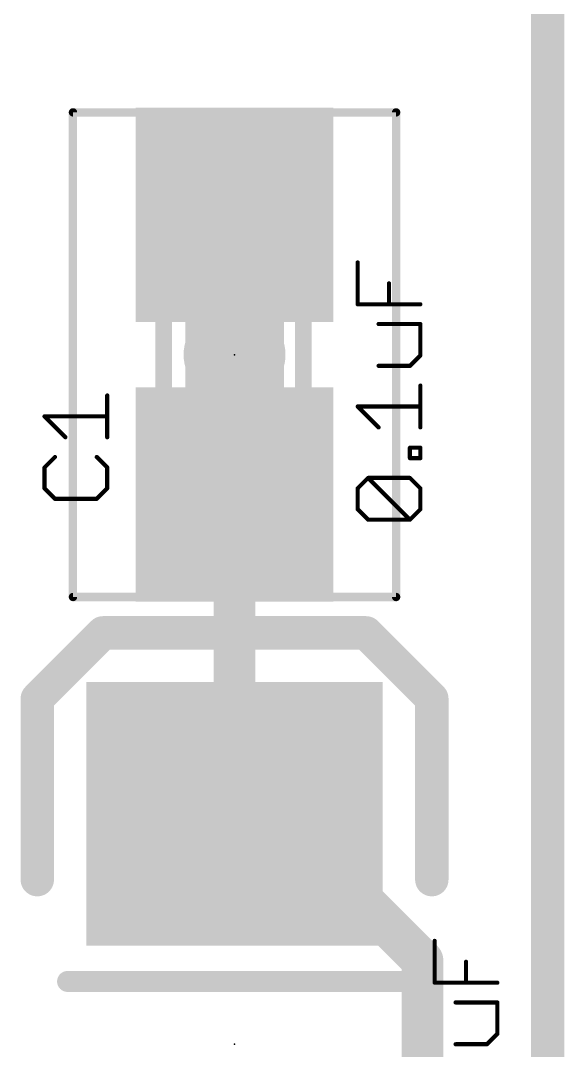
# Model space of a CAD drawing. Extents: x -28 to 79, y -23 to 28.
# Drawn here: x 22.19 to 25.5, y 10.25 to 16.51 of the extents above; entities that cross this region are included whole.
import ezdxf

# ---------------------------------------------------------------- set-up
doc = ezdxf.new("R2010")
doc.units = 0
for name, color, linetype in [('1', 12, 'CONTINUOUS'), ('16', 132, 'CONTINUOUS'), ('20', 53, 'CONTINUOUS'), ('21', 53, 'CONTINUOUS'), ('23', 53, 'CONTINUOUS'), ('25', 253, 'CONTINUOUS'), ('27', 253, 'CONTINUOUS'), ('29', 253, 'CONTINUOUS'), ('31', 253, 'CONTINUOUS'), ('35', 253, 'CONTINUOUS'), ('39', 12, 'CONTINUOUS'), ('51', 53, 'CONTINUOUS')]:
    doc.layers.add(name, color=color, linetype=linetype)

# ---------------------------------------------------------------- blocks, each defined once
blk = doc.blocks.new('RECT')
blk.add_solid([(-0.5, -0.5), (0.5, -0.5), (-0.5, 0.5), (0.5, 0.5)])

msp = doc.modelspace()

# ---------------------------------------------------------------- linework, layer by layer
at = {"layer": '1'}
for points, const_width in [([(25.4, 0), (25.4, 22.86)], 0.2032), ([(23.495, 11.811), (23.495, 13.628)], 0.254), ([(23.619, 11.687), (23.495, 11.811)], 0.254), ([(23.619, 11.687), (23.495, 11.687)], 0.254), ([(23.622, 11.684), (23.495, 11.684)], 0.254), ([(23.495, 11.684), (23.4696, 11.684)], 0.2032), ([(23.495, 11.684), (23.495, 11.687)], 0.2032), ([(23.495, 11.684), (23.495, 11.5824)], 0.2032), ([(23.622, 11.684), (23.619, 11.687)], 0.254), ([(23.749, 11.684), (23.622, 11.684)], 0.254), ([(24.638, 10.795), (23.749, 11.684)], 0.254), ([(23.495, 11.5824), (23.4696, 11.5824)], 0.2032), ([(24.638, 5.588), (24.638, 10.795)], 0.254)]:
    msp.add_lwpolyline(points, dxfattribs=dict(at, const_width=const_width))
for points, const_width in [([(23.5585, 13.628, 1), (23.4315, 13.628)], 0.127), ([(23.5399, 11.8559, 1), (23.4501, 11.7661)], 0.127), ([(23.4315, 11.811, 1), (23.5585, 11.811)], 0.127), ([(23.495, 11.7505, 1), (23.495, 11.6235)], 0.127), ([(23.495, 11.7475, 1), (23.495, 11.6205)], 0.127), ([(23.4696, 11.7348, 1), (23.4696, 11.6332)], 0.1016), ([(23.5458, 11.687, 1), (23.4442, 11.687)], 0.1016), ([(23.5458, 11.684, 1), (23.4442, 11.684)], 0.1016), ([(23.495, 11.6332, 1), (23.495, 11.7348)], 0.1016), ([(23.6639, 11.7319, 1), (23.5741, 11.6421)], 0.127), ([(23.622, 11.7475, 1), (23.622, 11.6205)], 0.127), ([(23.5741, 11.6421, 1), (23.6639, 11.7319)], 0.127), ([(23.5771, 11.6391, 1), (23.6669, 11.7289)], 0.127), ([(23.619, 11.6235, 1), (23.619, 11.7505)], 0.127), ([(23.622, 11.6205, 1), (23.622, 11.7475)], 0.127), ([(23.7939, 11.7289, 1), (23.7041, 11.6391)], 0.127), ([(23.749, 11.6205, 1), (23.749, 11.7475)], 0.127), ([(23.4442, 11.684, 1), (23.5458, 11.684)], 0.1016), ([(23.4696, 11.6332, 1), (23.4696, 11.5316)], 0.1016), ([(23.495, 11.5316, 1), (23.495, 11.6332)], 0.1016), ([(23.4442, 11.5824, 1), (23.5458, 11.5824)], 0.1016), ([(24.7015, 10.795, 1), (24.5745, 10.795)], 0.127), ([(24.5931, 10.7501, 1), (24.6829, 10.8399)], 0.127)]:
    msp.add_lwpolyline(points, format="xyb", dxfattribs=dict(at, const_width=const_width))
at = {"layer": '16', "const_width": 0.2032}
msp.add_lwpolyline([(25.4, 0), (25.4, 22.86)], dxfattribs=at)
at = {"layer": '20', "const_width": 0.2032}
msp.add_lwpolyline([(25.4, 0), (25.4, 22.86)], dxfattribs=at)
at = {"layer": '21'}
for points, const_width in [([(23.4645, 14.478), (23.5255, 14.478)], 0.5588), ([(22.695, 12.787), (22.295, 12.387)], 0.2032), ([(24.295, 12.787), (22.695, 12.787)], 0.2032), ([(24.695, 12.387), (24.295, 12.787)], 0.2032), ([(22.295, 12.387), (22.295, 11.287)], 0.2032), ([(24.695, 11.287), (24.695, 12.387)], 0.2032), ([(22.479, 10.668), (24.511, 10.668)], 0.127)]:
    msp.add_lwpolyline(points, dxfattribs=dict(at, const_width=const_width))
for points, const_width in [([(23.4645, 14.6177, 1), (23.4645, 14.3383)], 0.2794), ([(23.5255, 14.3383, 1), (23.5255, 14.6177)], 0.2794), ([(22.695, 12.8378, 1), (22.695, 12.7362)], 0.1016), ([(22.7309, 12.7511, 1), (22.6591, 12.8229)], 0.1016), ([(24.3309, 12.8229, 1), (24.2591, 12.7511)], 0.1016), ([(24.295, 12.7362, 1), (24.295, 12.8378)], 0.1016), ([(22.3458, 12.387, 1), (22.2442, 12.387)], 0.1016), ([(22.2591, 12.4229, 1), (22.3309, 12.3511)], 0.1016), ([(24.7458, 12.387, 1), (24.6442, 12.387)], 0.1016), ([(24.6591, 12.3511, 1), (24.7309, 12.4229)], 0.1016), ([(22.2442, 11.287, 1), (22.3458, 11.287)], 0.1016), ([(24.6442, 11.287, 1), (24.7458, 11.287)], 0.1016), ([(22.479, 10.6998, 1), (22.479, 10.6363)], 0.0635), ([(24.511, 10.6363, 1), (24.511, 10.6998)], 0.0635)]:
    msp.add_lwpolyline(points, format="xyb", dxfattribs=dict(at, const_width=const_width))
at = {"layer": '23'}
for p in [(23.495, 14.478), (23.495, 10.287)]:
    msp.add_point(p, dxfattribs=at)
at = {"layer": '25', "const_width": 0.0254}
for points in [[(22.7203, 13.9759), (22.7203, 14.2301)], [(22.4661, 13.9759), (22.339, 14.103)], [(22.339, 14.103), (22.7203, 14.103)], [(22.4025, 13.8559), (22.339, 13.7924)], [(22.7203, 13.7924), (22.6567, 13.8559)], [(22.339, 13.7924), (22.339, 13.6653)], [(22.7203, 13.6653), (22.7203, 13.7924)], [(22.339, 13.6653), (22.4025, 13.6017)], [(22.6567, 13.6017), (22.7203, 13.6653)], [(22.4025, 13.6017), (22.6567, 13.6017)]]:
    msp.add_lwpolyline(points, dxfattribs=at)
at = {"layer": '25', "const_width": 0.0127}
for points in [[(22.7267, 14.2301, 1), (22.714, 14.2301)], [(22.339, 14.1094, 1), (22.339, 14.0967)], [(22.3435, 14.1075, 1), (22.3345, 14.0985)], [(22.7203, 14.0967, 1), (22.7203, 14.1094)], [(22.4616, 13.9714, 1), (22.4706, 13.9804)], [(22.714, 13.9759, 1), (22.7267, 13.9759)], [(22.407, 13.8514, 1), (22.398, 13.8604)], [(22.6612, 13.8604, 1), (22.6523, 13.8514)], [(22.3453, 13.7924, 1), (22.3326, 13.7924)], [(22.3345, 13.7969, 1), (22.3435, 13.7879)], [(22.7267, 13.7924, 1), (22.714, 13.7924)], [(22.7158, 13.7879, 1), (22.7248, 13.7969)], [(22.3326, 13.6653, 1), (22.3453, 13.6653)], [(22.3435, 13.6697, 1), (22.3345, 13.6608)], [(22.714, 13.6653, 1), (22.7267, 13.6653)], [(22.7248, 13.6608, 1), (22.7158, 13.6697)], [(22.4025, 13.6081, 1), (22.4025, 13.5954)], [(22.398, 13.5972, 1), (22.407, 13.6062)], [(22.6523, 13.6062, 1), (22.6612, 13.5972)], [(22.6567, 13.5954, 1), (22.6567, 13.6081)]]:
    msp.add_lwpolyline(points, format="xyb", dxfattribs=at)
at = {"layer": '27', "const_width": 0.0127}
for points in [[(24.2503, 15.0386, 1), (24.2376, 15.0386)], [(24.441, 14.9115, 1), (24.4283, 14.9115)], [(24.2376, 14.7844, 1), (24.2503, 14.7844)], [(24.244, 14.7908, 1), (24.244, 14.7781)], [(24.4283, 14.7844, 1), (24.441, 14.7844)], [(24.6253, 14.7781, 1), (24.6253, 14.7908)], [(24.3711, 14.6708, 1), (24.3711, 14.6581)], [(24.6317, 14.6644, 1), (24.619, 14.6644)], [(24.6253, 14.6581, 1), (24.6253, 14.6708)], [(24.619, 14.4738, 1), (24.6317, 14.4738)], [(24.6298, 14.4693, 1), (24.6208, 14.4783)], [(24.3711, 14.4166, 1), (24.3711, 14.4039)], [(24.5573, 14.4147, 1), (24.5662, 14.4057)], [(24.5617, 14.4039, 1), (24.5617, 14.4166)], [(24.6317, 14.2902, 1), (24.619, 14.2902)], [(24.2485, 14.1676, 1), (24.2395, 14.1586)], [(24.244, 14.1695, 1), (24.244, 14.1568)], [(24.6253, 14.1568, 1), (24.6253, 14.1695)], [(24.3666, 14.0315, 1), (24.3756, 14.0405)], [(24.619, 14.036, 1), (24.6317, 14.036)], [(24.5681, 13.9125, 1), (24.5554, 13.9125)], [(24.5617, 13.9188, 1), (24.5617, 13.9061)], [(24.6317, 13.9125, 1), (24.619, 13.9125)], [(24.6253, 13.9061, 1), (24.6253, 13.9188)], [(24.5617, 13.8553, 1), (24.5617, 13.8426)], [(24.5554, 13.8489, 1), (24.5681, 13.8489)], [(24.619, 13.8489, 1), (24.6317, 13.8489)], [(24.6253, 13.8426, 1), (24.6253, 13.8553)], [(24.3075, 13.7353, 1), (24.3075, 13.7226)], [(24.312, 13.7334, 1), (24.303, 13.7244)], [(24.312, 13.7244, 1), (24.303, 13.7334)], [(24.5662, 13.7334, 1), (24.5573, 13.7244)], [(24.5617, 13.7226, 1), (24.5617, 13.7353)], [(24.2503, 13.6654, 1), (24.2376, 13.6654)], [(24.2395, 13.6699, 1), (24.2485, 13.6609)], [(24.6317, 13.6654, 1), (24.619, 13.6654)], [(24.6208, 13.6609, 1), (24.6298, 13.6699)], [(24.2376, 13.5383, 1), (24.2503, 13.5383)], [(24.2485, 13.5427, 1), (24.2395, 13.5338)], [(24.619, 13.5383, 1), (24.6317, 13.5383)], [(24.6298, 13.5338, 1), (24.6208, 13.5427)], [(24.3075, 13.481, 1), (24.3075, 13.4684)], [(24.303, 13.4702, 1), (24.312, 13.4792)], [(24.5573, 13.4792, 1), (24.5662, 13.4702)], [(24.5573, 13.4702, 1), (24.5662, 13.4792)], [(24.5617, 13.4684, 1), (24.5617, 13.481)], [(24.7187, 10.9147, 1), (24.706, 10.9147)], [(24.9094, 10.7876, 1), (24.8967, 10.7876)], [(24.7124, 10.6668, 1), (24.7124, 10.6541)], [(24.706, 10.6605, 1), (24.7187, 10.6605)], [(24.8967, 10.6605, 1), (24.9094, 10.6605)], [(25.0937, 10.6541, 1), (25.0937, 10.6668)], [(24.8395, 10.5468, 1), (24.8395, 10.5341)], [(25.1001, 10.5405, 1), (25.0874, 10.5405)], [(25.0937, 10.5341, 1), (25.0937, 10.5468)], [(25.0874, 10.3498, 1), (25.1001, 10.3498)], [(25.0982, 10.3453, 1), (25.0892, 10.3543)], [(24.8395, 10.2926, 1), (24.8395, 10.2799)], [(25.0257, 10.2908, 1), (25.0346, 10.2818)], [(25.0301, 10.2799, 1), (25.0301, 10.2926)]]:
    msp.add_lwpolyline(points, format="xyb", dxfattribs=at)
at = {"layer": '27', "const_width": 0.0254}
for points in [[(24.244, 14.7844), (24.244, 15.0386)], [(24.4346, 14.7844), (24.4346, 14.9115)], [(24.6253, 14.7844), (24.244, 14.7844)], [(24.6253, 14.6644), (24.3711, 14.6644)], [(24.6253, 14.4738), (24.6253, 14.6644)], [(24.5617, 14.4102), (24.6253, 14.4738)], [(24.3711, 14.4102), (24.5617, 14.4102)], [(24.6253, 14.036), (24.6253, 14.2902)], [(24.3711, 14.036), (24.244, 14.1631)], [(24.244, 14.1631), (24.6253, 14.1631)], [(24.5617, 13.8489), (24.5617, 13.9125)], [(24.5617, 13.9125), (24.6253, 13.9125)], [(24.6253, 13.9125), (24.6253, 13.8489)], [(24.6253, 13.8489), (24.5617, 13.8489)], [(24.244, 13.6654), (24.3075, 13.7289)], [(24.3075, 13.7289), (24.5617, 13.7289)], [(24.5617, 13.4747), (24.3075, 13.7289)], [(24.5617, 13.7289), (24.6253, 13.6654)], [(24.244, 13.5383), (24.244, 13.6654)], [(24.6253, 13.6654), (24.6253, 13.5383)], [(24.3075, 13.4747), (24.244, 13.5383)], [(24.6253, 13.5383), (24.5617, 13.4747)], [(24.5617, 13.4747), (24.3075, 13.4747)], [(24.7124, 10.6605), (24.7124, 10.9147)], [(24.903, 10.6605), (24.903, 10.7876)], [(25.0937, 10.6605), (24.7124, 10.6605)], [(25.0937, 10.5405), (24.8395, 10.5405)], [(25.0937, 10.3498), (25.0937, 10.5405)], [(25.0301, 10.2863), (25.0937, 10.3498)], [(24.8395, 10.2863), (25.0301, 10.2863)]]:
    msp.add_lwpolyline(points, dxfattribs=at)
at = {"layer": '39', "const_width": 0.0508}
for points in [[(22.512, 13.005), (22.512, 15.951)], [(22.512, 15.951), (24.478, 15.951)], [(24.478, 15.951), (24.478, 13.005)], [(24.478, 13.005), (22.512, 13.005)]]:
    msp.add_lwpolyline(points, dxfattribs=at)
at = {"layer": '39', "const_width": 0.0254}
for points in [[(22.5247, 15.951, 1), (22.4993, 15.951)], [(22.512, 15.9637, 1), (22.512, 15.9383)], [(24.4907, 15.951, 1), (24.4653, 15.951)], [(24.478, 15.9383, 1), (24.478, 15.9637)], [(22.512, 13.0177, 1), (22.512, 12.9923)], [(24.478, 12.9923, 1), (24.478, 13.0177)], [(22.4993, 13.005, 1), (22.5247, 13.005)], [(24.4653, 13.005, 1), (24.4907, 13.005)]]:
    msp.add_lwpolyline(points, format="xyb", dxfattribs=at)
at = {"layer": '51', "const_width": 0.1016}
for points in [[(23.063, 14.122), (23.063, 14.834)], [(23.914, 14.122), (23.914, 14.834)]]:
    msp.add_lwpolyline(points, dxfattribs=at)
at = {"layer": '51', "const_width": 0.0508}
for points in [[(23.0884, 14.834, 1), (23.0376, 14.834)], [(23.9394, 14.834, 1), (23.8886, 14.834)], [(23.0376, 14.122, 1), (23.0884, 14.122)], [(23.8886, 14.122, 1), (23.9394, 14.122)]]:
    msp.add_lwpolyline(points, format="xyb", dxfattribs=at)

# ---------------------------------------------------------------- block references
at = {"layer": '1', "xscale": 1.1, "rotation": 90}
for p in [(23.495, 15.328), (23.495, 13.628)]:
    msp.add_blockref('RECT', p, dxfattribs=at)
at = {"layer": '1', "xscale": 1.6, "yscale": 1.4, "rotation": 180}
msp.add_blockref('RECT', (23.495, 11.687), dxfattribs=at)
at = {"layer": '29'}
for p, xscale, yscale, rotation in [((23.495, 15.328), 1.3032, 1.2032, 90), ((23.495, 13.628), 1.3032, 1.2032, 90), ((23.495, 11.687), 1.8032, 1.6032, 180)]:
    msp.add_blockref('RECT', p, dxfattribs=dict(at, xscale=xscale, yscale=yscale, rotation=rotation))
at = {"layer": '31', "xscale": 1.1, "rotation": 90}
for p in [(23.495, 15.328), (23.495, 13.628)]:
    msp.add_blockref('RECT', p, dxfattribs=at)
at = {"layer": '31', "xscale": 1.6, "yscale": 1.4, "rotation": 180}
msp.add_blockref('RECT', (23.495, 11.687), dxfattribs=at)
at = {"layer": '35', "xscale": 0.3998, "yscale": 0.6, "rotation": 90}
msp.add_blockref('RECT', (23.495, 14.478), dxfattribs=at)
at = {"layer": '51', "xscale": 0.5001, "yscale": 0.95, "rotation": 90}
for p in [(23.4899, 15.0583), (23.4899, 13.8899)]:
    msp.add_blockref('RECT', p, dxfattribs=at)

doc.saveas('drawing.dxf')
